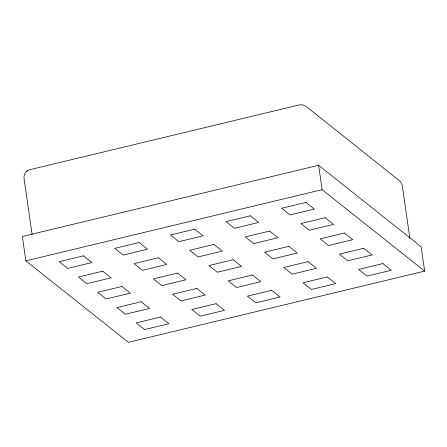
<?xml version="1.0" encoding="UTF-8"?>
<svg xmlns="http://www.w3.org/2000/svg" width="447" height="447" viewBox="0 0 447 447"><rect width="100%" height="100%" fill="white"/><g stroke="black" fill="none" stroke-linecap="round" stroke-linejoin="round"><path stroke-width="0.67" d="M409.86 238.251L402.244 185.404L400.568 181.644L306.189 106.431L302.585 104.794L299.255 104.933L30.027 169.642C26.149 170.436 23.356 174.498 24.032 178.403L32.145 234.686M26.222 171.743L26.742 171.262M27.038 171.028L27.602 170.642M318.605 165.284L22.35 236.48L25.865 260.852L128.395 342.324L424.65 271.122L421.135 246.75L318.605 165.284L322.114 189.657L424.65 271.122M25.865 260.852L322.114 189.657M83.488 255.874L59.205 261.713L67.609 268.39L91.892 262.551L83.488 255.874M139.095 242.514L114.812 248.348L123.216 255.025L147.499 249.191L139.095 242.514M194.702 229.149L170.419 234.982L178.822 241.659L203.106 235.826L194.702 229.149M250.314 215.784L226.031 221.617L234.435 228.294L258.718 222.461L250.314 215.784M305.921 202.418L281.638 208.252L290.042 214.934L314.325 209.095L305.921 202.418M102.732 271.167L78.448 277.006L86.852 283.683L111.135 277.844L102.732 271.167M158.339 257.802L134.055 263.641L142.464 270.318L166.748 264.479L158.339 257.802M213.951 244.436L189.668 250.275L198.071 256.952L222.355 251.119L213.951 244.436M269.558 231.077L245.274 236.91L253.678 243.587L277.961 237.754L269.558 231.077M325.165 217.711L300.881 223.545L309.285 230.222L333.568 224.388L325.165 217.711M121.981 286.46L97.697 292.293L106.101 298.976L130.384 293.137L121.981 286.46M177.588 273.095L153.304 278.934L161.708 285.611L185.991 279.772L177.588 273.095M233.194 259.729L208.911 265.568L217.315 272.245L241.598 266.406L233.194 259.729M288.801 246.364L264.523 252.203L272.927 258.88L297.21 253.047L288.801 246.364M344.413 233.004L320.13 238.838L328.534 245.515L352.817 239.681L344.413 233.004M141.224 301.753L116.941 307.586L125.344 314.263L149.628 308.43L141.224 301.753M196.831 288.388L172.548 294.221L180.957 300.904L205.24 295.065L196.831 288.388M252.443 275.022L228.16 280.861L236.564 287.538L260.847 281.699L252.443 275.022M308.05 261.657L283.767 267.496L292.17 274.173L316.454 268.334L308.05 261.657M363.657 248.292L339.374 254.131L347.777 260.808L372.06 254.969L363.657 248.292M160.473 317.046L136.19 322.879L144.593 329.556L168.877 323.723L160.473 317.046M216.08 303.681L191.797 309.514L200.2 316.191L224.483 310.358L216.08 303.681M271.687 290.315L247.403 296.149L255.807 302.826L280.09 296.992L271.687 290.315M327.293 276.95L303.01 282.789L311.419 289.466L335.703 283.627L327.293 276.95M382.906 263.585L358.623 269.424L367.026 276.101L391.309 270.262L382.906 263.585"/></g></svg>
